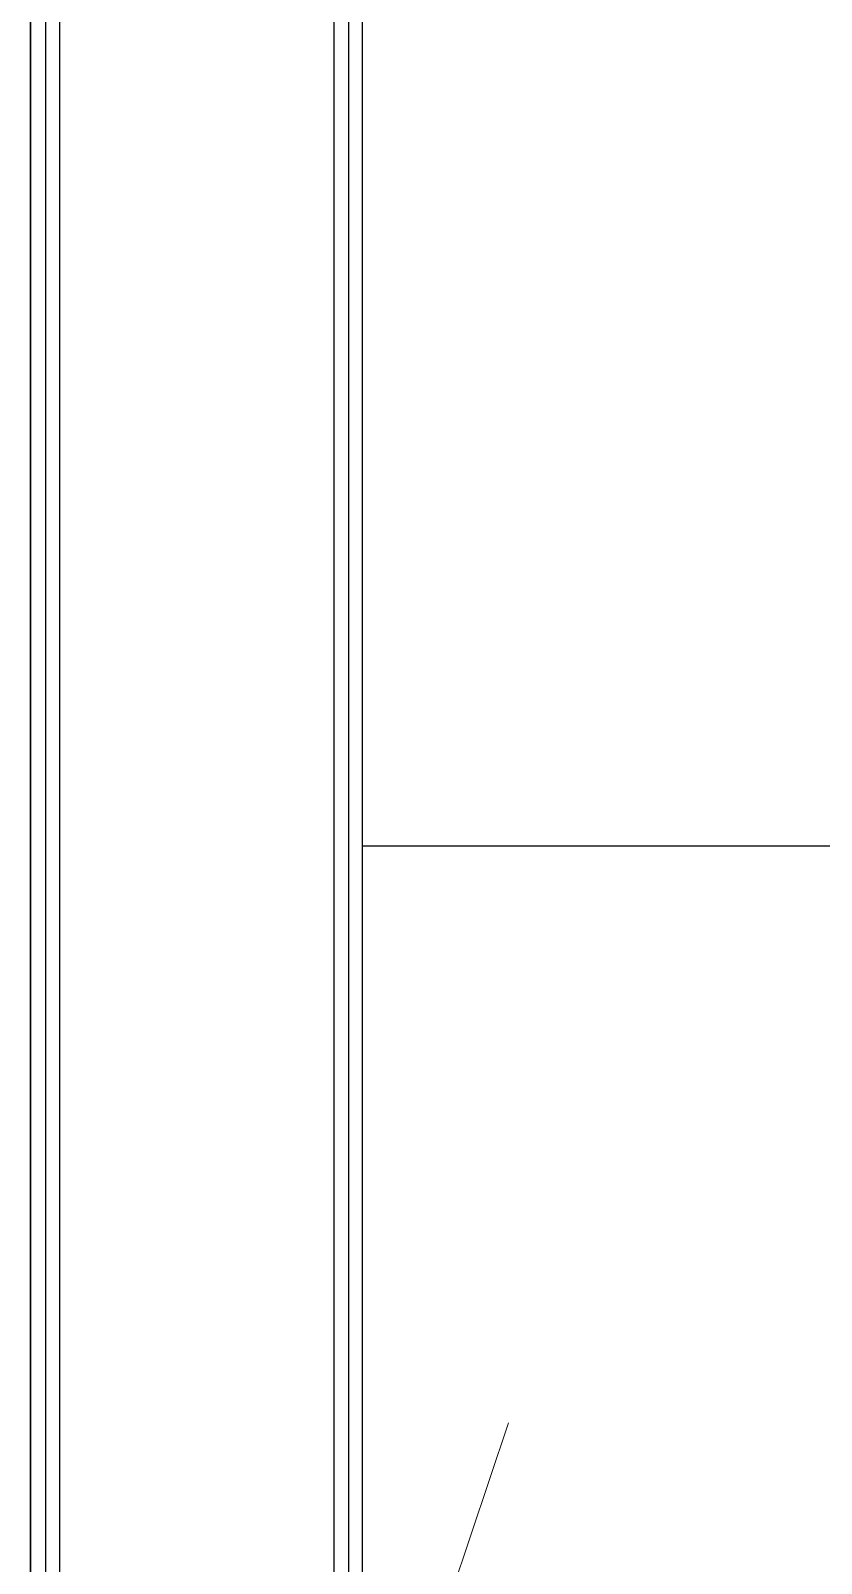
# Model space of a CAD drawing. Header units: millimetres. Extents: x -4391136 to -1798569, y -886572 to -291056.
# Drawn here: x -2312280 to -2311994, y -368840 to -368286 of the extents above; entities that cross this region are included whole.
import ezdxf

# ---------------------------------------------------------------- set-up
doc = ezdxf.new("R2010")
doc.units = ezdxf.units.MM
doc.set_wipeout_variables(frame=1)
for name, color, linetype in [('010 - ASPG_FRAMING_MAIN_COLOR_1', 7, 'Continuous'), ('010 - ASPG_FRAMING_WIPEOUT_', 7, 'Continuous'), ('_PP-Dim', 7, 'Continuous'), ('Xref-C-1-PP17-AR-2214-01-B$0$S-COLS', 7, 'Continuous'), ('Xref-C-1-PP17-AR-2214-01-B$0$S-COLS-E', 7, 'Continuous'), ('Xref-C-1-PP17-AR-2214-01-B$0$WALL-E', 7, 'Continuous')]:
    doc.layers.add(name, color=color, linetype=linetype)

# ---------------------------------------------------------------- blocks, each defined once
blk = doc.blocks.new('Xref-C-1-PP17-AR-2214-01-B$0$ACM_STR_COLN_Precast- Rectangular Column - 300x500-29835394-ENTRANCE 2 - LOWER ROOF FLOOR PLAN01-flat-1')
at = {"layer": 'Xref-C-1-PP17-AR-2214-01-B$0$S-COLS-E', "lineweight": 9}
h = blk.add_hatch(dxfattribs=at)
h.set_pattern_fill('ACET-2D-FP_50', style=0, pattern_type=2)
h.set_pattern_definition([(49.99999999999999, (2730087.727, 502148.947), (-459.0337474724126, 385.1750482020263), [76.2, -838.2]), (355, (2730087.727, 502148.947), (65.2825274575068, 746.1827032957545), [60.96, -670.56]), (100.451, (2730148.455, 502143.634), (-693.3830033246074, -127.8976821547151), [64.76000000000003, -712.3600000000004]), (46.184, (2730087.727, 502352.1470000001), (-648.5724862192296, 622.3064181256746), [114.3, -1257.299999999999]), (96.63599999999998, (2730178.087, 502338.133), (-1050.534318683824, -122.2199233656631), [97.14000000000112, -1068.540000000012]), (351.184, (2730087.727, 502352.1470000001), (172.1971373415032, 1110.274966525139), [91.44000000000005, -1005.840000000001]), (21, (2730189.327, 502301.347), (-214.7433929342337, 559.4256646482164), [76.20000000000026, -838.2000000000029]), (326, (2730189.327, 502301.347), (418.8539380654042, 620.9765000836203), [60.95999999999972, -670.5599999999969]), (71.45100000000001, (2730239.865, 502267.258), (-668.4524660190125, 224.2969172171013), [64.75999999999985, -712.3599999999983]), (37.50000000000001, (2730087.727, 502148.947), (-158.7692420154774, 206.9121046213362), [33.528, -628.904, 33.528, -1320.292]), (37.50000000000001, (2730087.727, 502148.947), (-158.7692420154774, 206.9121046213362), [-695.96, -647.192, 33.528, -639.572]), (7.499999999999999, (2730087.727, 502148.947), (-47.30360574389223, 359.3065578758984), [33.528, -354.584, 33.528, -870.204]), (7.499999999999999, (2730087.727, 502148.947), (-47.30360574389223, 359.3065578758984), [-421.64, -613.664, 33.528, -223.012]), (327.5, (2729861.159, 502148.947), (146.1911639370438, 229.474161533996), [33.52800000000035, -220.4720000000024, 33.52800000000035, -1810.512000000019]), (327.5, (2729861.159, 502148.947), (146.1911639370438, 229.474161533996), [-287.5280000000031, -758.9520000000081, 33.52800000000035, -1018.032000000011]), (317.5, (2729759.559, 502148.947), (321.0978918266117, 350.4168590258024), [33.52799999999964, -296.6719999999968, 33.52799999999964, -1239.519999999987]), (317.5, (2729759.559, 502148.947), (321.0978918266117, 350.4168590258024), [-363.7279999999961, -492.7599999999948, 33.52799999999964, -713.2319999999924])])
h.paths.add_polyline_path([(-150.000000002794, -190.0000000005239), (-150.000000002794, -200.0000000005239), (149.999999997206, -200.0000000005239), (149.999999997206, 299.9999999994761), (-150.000000002794, 299.9999999994761)])
at = {"layer": 'Xref-C-1-PP17-AR-2214-01-B$0$S-COLS', "color": 7}
for p, q in [((150, 300), (-150, 300)), ((-150, 300), (-150, 290)), ((150, 290), (150, 300)), ((-150, 290), (-150, -190)), ((150, -190), (150, 290)), ((-150, -190), (-150, -200)), ((150, -200), (150, -190)), ((-150, -200), (150, -200))]:
    blk.add_line(p, q, dxfattribs=at)
blk = doc.blocks.new('W-1-PP17-ENT2_REV00_20260526-152612_EX_LOPF-1')
at = {"layer": 'Xref-C-1-PP17-AR-2214-01-B$0$WALL-E', "color": 7}
blk.add_line((970.0000017015263, -10204.99999999866), (-13434.99999984959, -10204.99999999866), dxfattribs=at)
at = {"color": 7, "rotation": 270}
blk.add_blockref('Xref-C-1-PP17-AR-2214-01-B$0$ACM_STR_COLN_Precast- Rectangular Column - 300x500-29835394-ENTRANCE 2 - LOWER ROOF FLOOR PLAN01-flat-1', (-5499.999998298474, -10055.01763978606), dxfattribs=at)
blk = doc.blocks.new('*U1996')
at = {"color": 7}
blk.add_wipeout([(9.094947017729282e-13, -5.4569682106375694e-12), (6969.999999999998, -5.4569682106375694e-12), (6969.999999999998, 119.92499999998472), (9.094947017729282e-13, 119.92499999998472)], dxfattribs=at).dxf.layer = '010 - ASPG_FRAMING_WIPEOUT_'
at = {"layer": '010 - ASPG_FRAMING_MAIN_COLOR_1', "color": 7}
for p, q in [((6970, 119.9249999999884), (0, 119.9249999999884)), ((0, 114.8500000000058), (6970, 114.8500000000058)), ((0, 109.5400000000081), (6970, 109.5400000000081)), ((0, 10.38499999998021), (6970, 10.38499999998021)), ((4.365574568510056e-11, 5.309999999997672), (6970, 5.309999999997672)), ((2.91038304567337e-11, 0), (6970, 0))]:
    blk.add_line(p, q, dxfattribs=at)
blk = doc.blocks.new('W-1-PP17-ENT2_REV00_20260528-225335_ASPG_UPPF')
at = {"color": 7}
blk.add_blockref('*U1996', (-7750, -10205), dxfattribs=at)

msp = doc.modelspace()

# ---------------------------------------------------------------- block references
at = {"layer": '_PP-Dim', "color": 7, "rotation": 270}
msp.add_blockref('W-1-PP17-ENT2_REV00_20260526-152612_EX_LOPF-1', (-2302074.573009264, -374281.0414471148), dxfattribs=at)

# ---------------------------------------------------------------- next in the draw order: block references
at = {"color": 7, "rotation": 270}
msp.add_blockref('W-1-PP17-ENT2_REV00_20260528-225335_ASPG_UPPF', (-2302074.573009264, -374281.0414471148), dxfattribs=at)

doc.saveas('drawing.dxf')
